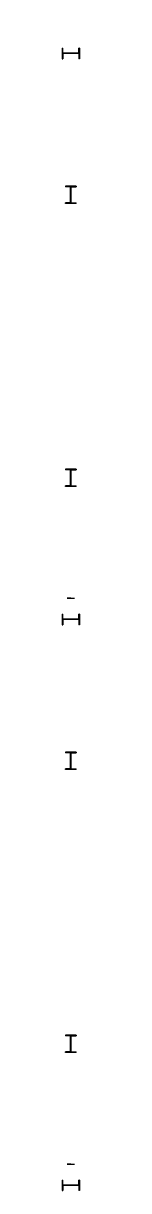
# Model space of a CAD drawing. Extents: x -150 to 68137, y 0 to 1132852.
# Drawn here: x 54856 to 55637, y 899850 to 932852 of the extents above; entities that cross this region are included whole.
import ezdxf
from ezdxf.enums import TextEntityAlignment as Align

# ---------------------------------------------------------------- set-up
doc = ezdxf.new("R2010")
doc.units = 0

msp = doc.modelspace()

# ---------------------------------------------------------------- linework, layer by layer
at = {"layer": 'C1'}
for p, q in [((54856, 932150), (54856, 931850)), ((54856, 932150), (54874, 932150)), ((54856, 932150, 3330), (54856, 931850, 3330)), ((54856, 932150, 3330), (54874, 932150, 3330)), ((54856, 932150, 6460), (54856, 931850, 6460)), ((54856, 932150, 6460), (54874, 932150, 6460)), ((54874, 932005.5), (54874, 932150)), ((54874, 932005.5, 3330), (54874, 932150, 3330)), ((54874, 932005.5, 6460), (54874, 932150, 6460)), ((55326, 932005.5), (54874, 932005.5)), ((54874, 932005.5), (54874, 932005.5)), ((54874, 932005.5), (54874, 932005.5)), ((54874, 932005.5), (54874, 932005.5)), ((55326, 932005.5, 3330), (54874, 932005.5, 3330)), ((54874, 932005.5, 3330), (54874, 932005.5, 3330)), ((54874, 932005.5, 3330), (54874, 932005.5, 3330)), ((54874, 932005.5, 3330), (54874, 932005.5, 3330)), ((55326, 932005.5, 6460), (54874, 932005.5, 6460)), ((54874, 932005.5, 6460), (54874, 932005.5, 6460)), ((54874, 932005.5, 6460), (54874, 932005.5, 6460)), ((54874, 932005.5, 6460), (54874, 932005.5, 6460)), ((55326, 931994.5), (54874, 931994.5)), ((54874, 931994.5), (54874, 931994.5)), ((54874, 931994.5), (54874, 931994.5)), ((54874, 931994.5), (54874, 931994.5)), ((54874, 931994.5), (54874, 931850)), ((55326, 931994.5, 3330), (54874, 931994.5, 3330)), ((54874, 931994.5, 3330), (54874, 931994.5, 3330)), ((54874, 931994.5, 3330), (54874, 931994.5, 3330)), ((54874, 931994.5, 3330), (54874, 931994.5, 3330)), ((54874, 931994.5, 3330), (54874, 931850, 3330)), ((55326, 931994.5, 6460), (54874, 931994.5, 6460)), ((54874, 931994.5, 6460), (54874, 931994.5, 6460)), ((54874, 931994.5, 6460), (54874, 931994.5, 6460)), ((54874, 931994.5, 6460), (54874, 931994.5, 6460)), ((54874, 931994.5, 6460), (54874, 931850, 6460)), ((55326, 932005.5), (55326, 932150)), ((55344, 932150), (55326, 932150)), ((55326, 932005.5, 3330), (55326, 932150, 3330)), ((55344, 932150, 3330), (55326, 932150, 3330)), ((55326, 932005.5, 6460), (55326, 932150, 6460)), ((55344, 932150, 6460), (55326, 932150, 6460)), ((55326, 932005.5), (55326, 932005.5)), ((55326, 932005.5), (55326, 932005.5)), ((55326, 932005.5), (55326, 932005.5)), ((55326, 932005.5, 3330), (55326, 932005.5, 3330)), ((55326, 932005.5, 3330), (55326, 932005.5, 3330)), ((55326, 932005.5, 3330), (55326, 932005.5, 3330)), ((55326, 932005.5, 6460), (55326, 932005.5, 6460)), ((55326, 932005.5, 6460), (55326, 932005.5, 6460)), ((55326, 932005.5, 6460), (55326, 932005.5, 6460)), ((55326, 931994.5), (55326, 931994.5)), ((55326, 931994.5), (55326, 931994.5)), ((55326, 931994.5), (55326, 931994.5)), ((55326, 931994.5), (55326, 931850)), ((55326, 931994.5, 3330), (55326, 931994.5, 3330)), ((55326, 931994.5, 3330), (55326, 931994.5, 3330)), ((55326, 931994.5, 3330), (55326, 931994.5, 3330)), ((55326, 931994.5, 3330), (55326, 931850, 3330)), ((55326, 931994.5, 6460), (55326, 931994.5, 6460)), ((55326, 931994.5, 6460), (55326, 931994.5, 6460)), ((55326, 931994.5, 6460), (55326, 931994.5, 6460)), ((55326, 931994.5, 6460), (55326, 931850, 6460)), ((55344, 932150), (55344, 931850)), ((55344, 932150, 3330), (55344, 931850, 3330)), ((55344, 932150, 6460), (55344, 931850, 6460)), ((54856, 931850), (54874, 931850)), ((54856, 931850, 3330), (54874, 931850, 3330)), ((54856, 931850, 6460), (54874, 931850, 6460)), ((55344, 931850), (55326, 931850)), ((55344, 931850, 3330), (55326, 931850, 3330)), ((55344, 931850, 6460), (55326, 931850, 6460)), ((55250, 928244), (54950, 928244)), ((54950, 928244), (54950, 928226)), ((55250, 928244, 3330), (54950, 928244, 3330)), ((54950, 928244, 3330), (54950, 928226, 3330)), ((55250, 928244, 6460), (54950, 928244, 6460)), ((54950, 928244, 6460), (54950, 928226, 6460)), ((55094.5, 928226), (54950, 928226)), ((55094.5, 928226, 3330), (54950, 928226, 3330)), ((55094.5, 928226, 6460), (54950, 928226, 6460)), ((55094.5, 927774), (55094.5, 928226)), ((55094.5, 928226), (55094.5, 928226)), ((55094.5, 928226), (55094.5, 928226)), ((55094.5, 928226), (55094.5, 928226)), ((55094.5, 927774, 3330), (55094.5, 928226, 3330)), ((55094.5, 928226, 3330), (55094.5, 928226, 3330)), ((55094.5, 928226, 3330), (55094.5, 928226, 3330)), ((55094.5, 928226, 3330), (55094.5, 928226, 3330)), ((55094.5, 927774, 6460), (55094.5, 928226, 6460)), ((55094.5, 928226, 6460), (55094.5, 928226, 6460)), ((55094.5, 928226, 6460), (55094.5, 928226, 6460)), ((55094.5, 928226, 6460), (55094.5, 928226, 6460)), ((55105.5, 927774), (55105.5, 928226)), ((55105.5, 928226), (55105.5, 928226)), ((55105.5, 928226), (55105.5, 928226)), ((55105.5, 928226), (55105.5, 928226)), ((55105.5, 928226), (55250, 928226)), ((55105.5, 927774, 3330), (55105.5, 928226, 3330)), ((55105.5, 928226, 3330), (55105.5, 928226, 3330)), ((55105.5, 928226, 3330), (55105.5, 928226, 3330)), ((55105.5, 928226, 3330), (55105.5, 928226, 3330)), ((55105.5, 928226, 3330), (55250, 928226, 3330)), ((55105.5, 927774, 6460), (55105.5, 928226, 6460)), ((55105.5, 928226, 6460), (55105.5, 928226, 6460)), ((55105.5, 928226, 6460), (55105.5, 928226, 6460)), ((55105.5, 928226, 6460), (55105.5, 928226, 6460)), ((55105.5, 928226, 6460), (55250, 928226, 6460)), ((55250, 928244), (55250, 928226)), ((55250, 928244, 3330), (55250, 928226, 3330)), ((55250, 928244, 6460), (55250, 928226, 6460)), ((55094.5, 927774), (54950, 927774)), ((54950, 927756), (54950, 927774)), ((55094.5, 927774, 3330), (54950, 927774, 3330)), ((54950, 927756, 3330), (54950, 927774, 3330)), ((55094.5, 927774, 6460), (54950, 927774, 6460)), ((54950, 927756, 6460), (54950, 927774, 6460)), ((55250, 927756), (54950, 927756)), ((55250, 927756, 3330), (54950, 927756, 3330)), ((55250, 927756, 6460), (54950, 927756, 6460)), ((55094.5, 927774), (55094.5, 927774)), ((55094.5, 927774), (55094.5, 927774)), ((55094.5, 927774), (55094.5, 927774)), ((55094.5, 927774, 3330), (55094.5, 927774, 3330)), ((55094.5, 927774, 3330), (55094.5, 927774, 3330)), ((55094.5, 927774, 3330), (55094.5, 927774, 3330)), ((55094.5, 927774, 6460), (55094.5, 927774, 6460)), ((55094.5, 927774, 6460), (55094.5, 927774, 6460)), ((55094.5, 927774, 6460), (55094.5, 927774, 6460)), ((55105.5, 927774), (55105.5, 927774)), ((55105.5, 927774), (55105.5, 927774)), ((55105.5, 927774), (55105.5, 927774)), ((55105.5, 927774), (55250, 927774)), ((55105.5, 927774, 3330), (55105.5, 927774, 3330)), ((55105.5, 927774, 3330), (55105.5, 927774, 3330)), ((55105.5, 927774, 3330), (55105.5, 927774, 3330)), ((55105.5, 927774, 3330), (55250, 927774, 3330)), ((55105.5, 927774, 6460), (55105.5, 927774, 6460)), ((55105.5, 927774, 6460), (55105.5, 927774, 6460)), ((55105.5, 927774, 6460), (55105.5, 927774, 6460)), ((55105.5, 927774, 6460), (55250, 927774, 6460)), ((55250, 927756), (55250, 927774)), ((55250, 927756, 3330), (55250, 927774, 3330)), ((55250, 927756, 6460), (55250, 927774, 6460)), ((55250, 920244), (54950, 920244)), ((54950, 920244), (54950, 920226)), ((55250, 920244, 3330), (54950, 920244, 3330)), ((54950, 920244, 3330), (54950, 920226, 3330)), ((55250, 920244, 6460), (54950, 920244, 6460)), ((54950, 920244, 6460), (54950, 920226, 6460)), ((55094.5, 920226), (54950, 920226)), ((55094.5, 920226, 3330), (54950, 920226, 3330)), ((55094.5, 920226, 6460), (54950, 920226, 6460)), ((55094.5, 919774), (55094.5, 920226)), ((55094.5, 920226), (55094.5, 920226)), ((55094.5, 920226), (55094.5, 920226)), ((55094.5, 920226), (55094.5, 920226)), ((55094.5, 919774, 3330), (55094.5, 920226, 3330)), ((55094.5, 920226, 3330), (55094.5, 920226, 3330)), ((55094.5, 920226, 3330), (55094.5, 920226, 3330)), ((55094.5, 920226, 3330), (55094.5, 920226, 3330)), ((55094.5, 919774, 6460), (55094.5, 920226, 6460)), ((55094.5, 920226, 6460), (55094.5, 920226, 6460)), ((55094.5, 920226, 6460), (55094.5, 920226, 6460)), ((55094.5, 920226, 6460), (55094.5, 920226, 6460)), ((55105.5, 919774), (55105.5, 920226)), ((55105.5, 920226), (55105.5, 920226)), ((55105.5, 920226), (55105.5, 920226)), ((55105.5, 920226), (55105.5, 920226)), ((55105.5, 920226), (55250, 920226)), ((55105.5, 919774, 3330), (55105.5, 920226, 3330)), ((55105.5, 920226, 3330), (55105.5, 920226, 3330)), ((55105.5, 920226, 3330), (55105.5, 920226, 3330)), ((55105.5, 920226, 3330), (55105.5, 920226, 3330)), ((55105.5, 920226, 3330), (55250, 920226, 3330)), ((55105.5, 919774, 6460), (55105.5, 920226, 6460)), ((55105.5, 920226, 6460), (55105.5, 920226, 6460)), ((55105.5, 920226, 6460), (55105.5, 920226, 6460)), ((55105.5, 920226, 6460), (55105.5, 920226, 6460)), ((55105.5, 920226, 6460), (55250, 920226, 6460)), ((55250, 920244), (55250, 920226)), ((55250, 920244, 3330), (55250, 920226, 3330)), ((55250, 920244, 6460), (55250, 920226, 6460)), ((55094.5, 919774), (54950, 919774)), ((54950, 919756), (54950, 919774)), ((55094.5, 919774, 3330), (54950, 919774, 3330)), ((54950, 919756, 3330), (54950, 919774, 3330)), ((55094.5, 919774, 6460), (54950, 919774, 6460)), ((54950, 919756, 6460), (54950, 919774, 6460)), ((55250, 919756), (54950, 919756)), ((55250, 919756, 3330), (54950, 919756, 3330)), ((55250, 919756, 6460), (54950, 919756, 6460)), ((55094.5, 919774), (55094.5, 919774)), ((55094.5, 919774), (55094.5, 919774)), ((55094.5, 919774), (55094.5, 919774)), ((55094.5, 919774, 3330), (55094.5, 919774, 3330)), ((55094.5, 919774, 3330), (55094.5, 919774, 3330)), ((55094.5, 919774, 3330), (55094.5, 919774, 3330)), ((55094.5, 919774, 6460), (55094.5, 919774, 6460)), ((55094.5, 919774, 6460), (55094.5, 919774, 6460)), ((55094.5, 919774, 6460), (55094.5, 919774, 6460)), ((55105.5, 919774), (55105.5, 919774)), ((55105.5, 919774), (55105.5, 919774)), ((55105.5, 919774), (55105.5, 919774)), ((55105.5, 919774), (55250, 919774)), ((55105.5, 919774, 3330), (55105.5, 919774, 3330)), ((55105.5, 919774, 3330), (55105.5, 919774, 3330)), ((55105.5, 919774, 3330), (55105.5, 919774, 3330)), ((55105.5, 919774, 3330), (55250, 919774, 3330)), ((55105.5, 919774, 6460), (55105.5, 919774, 6460)), ((55105.5, 919774, 6460), (55105.5, 919774, 6460)), ((55105.5, 919774, 6460), (55105.5, 919774, 6460)), ((55105.5, 919774, 6460), (55250, 919774, 6460)), ((55250, 919756), (55250, 919774)), ((55250, 919756, 3330), (55250, 919774, 3330)), ((55250, 919756, 6460), (55250, 919774, 6460)), ((54856, 916150), (54856, 915850)), ((54856, 916150), (54874, 916150)), ((54856, 916150, 3330), (54856, 915850, 3330)), ((54856, 916150, 3330), (54874, 916150, 3330)), ((54856, 916150, 6460), (54856, 915850, 6460)), ((54856, 916150, 6460), (54874, 916150, 6460)), ((54874, 916005.5), (54874, 916150)), ((54874, 916005.5, 3330), (54874, 916150, 3330)), ((54874, 916005.5, 6460), (54874, 916150, 6460)), ((55326, 916005.5), (55326, 916150)), ((55344, 916150), (55326, 916150)), ((55326, 916005.5, 3330), (55326, 916150, 3330)), ((55344, 916150, 3330), (55326, 916150, 3330)), ((55326, 916005.5, 6460), (55326, 916150, 6460)), ((55344, 916150, 6460), (55326, 916150, 6460)), ((55344, 916150), (55344, 915850)), ((55344, 916150, 3330), (55344, 915850, 3330)), ((55344, 916150, 6460), (55344, 915850, 6460)), ((54856, 915850), (54874, 915850)), ((54856, 915850, 3330), (54874, 915850, 3330)), ((54856, 915850, 6460), (54874, 915850, 6460)), ((55326, 916005.5), (54874, 916005.5)), ((54874, 916005.5), (54874, 916005.5)), ((54874, 916005.5), (54874, 916005.5)), ((54874, 916005.5), (54874, 916005.5)), ((55326, 916005.5, 3330), (54874, 916005.5, 3330)), ((54874, 916005.5, 3330), (54874, 916005.5, 3330)), ((54874, 916005.5, 3330), (54874, 916005.5, 3330)), ((54874, 916005.5, 3330), (54874, 916005.5, 3330)), ((55326, 916005.5, 6460), (54874, 916005.5, 6460)), ((54874, 916005.5, 6460), (54874, 916005.5, 6460)), ((54874, 916005.5, 6460), (54874, 916005.5, 6460)), ((54874, 916005.5, 6460), (54874, 916005.5, 6460)), ((55326, 915994.5), (54874, 915994.5)), ((54874, 915994.5), (54874, 915994.5)), ((54874, 915994.5), (54874, 915994.5)), ((54874, 915994.5), (54874, 915994.5)), ((54874, 915994.5), (54874, 915850)), ((55326, 915994.5, 3330), (54874, 915994.5, 3330)), ((54874, 915994.5, 3330), (54874, 915994.5, 3330)), ((54874, 915994.5, 3330), (54874, 915994.5, 3330)), ((54874, 915994.5, 3330), (54874, 915994.5, 3330)), ((54874, 915994.5, 3330), (54874, 915850, 3330)), ((55326, 915994.5, 6460), (54874, 915994.5, 6460)), ((54874, 915994.5, 6460), (54874, 915994.5, 6460)), ((54874, 915994.5, 6460), (54874, 915994.5, 6460)), ((54874, 915994.5, 6460), (54874, 915994.5, 6460)), ((54874, 915994.5, 6460), (54874, 915850, 6460)), ((55326, 916005.5), (55326, 916005.5)), ((55326, 916005.5), (55326, 916005.5)), ((55326, 916005.5), (55326, 916005.5)), ((55326, 916005.5, 3330), (55326, 916005.5, 3330)), ((55326, 916005.5, 3330), (55326, 916005.5, 3330)), ((55326, 916005.5, 3330), (55326, 916005.5, 3330)), ((55326, 916005.5, 6460), (55326, 916005.5, 6460)), ((55326, 916005.5, 6460), (55326, 916005.5, 6460)), ((55326, 916005.5, 6460), (55326, 916005.5, 6460)), ((55326, 915994.5), (55326, 915994.5)), ((55326, 915994.5), (55326, 915994.5)), ((55326, 915994.5), (55326, 915994.5)), ((55326, 915994.5), (55326, 915850)), ((55326, 915994.5, 3330), (55326, 915994.5, 3330)), ((55326, 915994.5, 3330), (55326, 915994.5, 3330)), ((55326, 915994.5, 3330), (55326, 915994.5, 3330)), ((55326, 915994.5, 3330), (55326, 915850, 3330)), ((55326, 915994.5, 6460), (55326, 915994.5, 6460)), ((55326, 915994.5, 6460), (55326, 915994.5, 6460)), ((55326, 915994.5, 6460), (55326, 915994.5, 6460)), ((55326, 915994.5, 6460), (55326, 915850, 6460)), ((55344, 915850), (55326, 915850)), ((55344, 915850, 3330), (55326, 915850, 3330)), ((55344, 915850, 6460), (55326, 915850, 6460)), ((55250, 912244), (54950, 912244)), ((54950, 912244), (54950, 912226)), ((55250, 912244, 3330), (54950, 912244, 3330)), ((54950, 912244, 3330), (54950, 912226, 3330)), ((55250, 912244, 6460), (54950, 912244, 6460)), ((54950, 912244, 6460), (54950, 912226, 6460)), ((55094.5, 912226), (54950, 912226)), ((55094.5, 912226, 3330), (54950, 912226, 3330)), ((55094.5, 912226, 6460), (54950, 912226, 6460)), ((55094.5, 911774), (55094.5, 912226)), ((55094.5, 912226), (55094.5, 912226)), ((55094.5, 912226), (55094.5, 912226)), ((55094.5, 912226), (55094.5, 912226)), ((55094.5, 911774, 3330), (55094.5, 912226, 3330)), ((55094.5, 912226, 3330), (55094.5, 912226, 3330)), ((55094.5, 912226, 3330), (55094.5, 912226, 3330)), ((55094.5, 912226, 3330), (55094.5, 912226, 3330)), ((55094.5, 911774, 6460), (55094.5, 912226, 6460)), ((55094.5, 912226, 6460), (55094.5, 912226, 6460)), ((55094.5, 912226, 6460), (55094.5, 912226, 6460)), ((55094.5, 912226, 6460), (55094.5, 912226, 6460)), ((55105.5, 911774), (55105.5, 912226)), ((55105.5, 912226), (55105.5, 912226)), ((55105.5, 912226), (55105.5, 912226)), ((55105.5, 912226), (55105.5, 912226)), ((55105.5, 912226), (55250, 912226)), ((55105.5, 911774, 3330), (55105.5, 912226, 3330)), ((55105.5, 912226, 3330), (55105.5, 912226, 3330)), ((55105.5, 912226, 3330), (55105.5, 912226, 3330)), ((55105.5, 912226, 3330), (55105.5, 912226, 3330)), ((55105.5, 912226, 3330), (55250, 912226, 3330)), ((55105.5, 911774, 6460), (55105.5, 912226, 6460)), ((55105.5, 912226, 6460), (55105.5, 912226, 6460)), ((55105.5, 912226, 6460), (55105.5, 912226, 6460)), ((55105.5, 912226, 6460), (55105.5, 912226, 6460)), ((55105.5, 912226, 6460), (55250, 912226, 6460)), ((55250, 912244), (55250, 912226)), ((55250, 912244, 3330), (55250, 912226, 3330)), ((55250, 912244, 6460), (55250, 912226, 6460)), ((55094.5, 911774), (54950, 911774)), ((54950, 911756), (54950, 911774)), ((55094.5, 911774, 3330), (54950, 911774, 3330)), ((54950, 911756, 3330), (54950, 911774, 3330)), ((55094.5, 911774, 6460), (54950, 911774, 6460)), ((54950, 911756, 6460), (54950, 911774, 6460)), ((55250, 911756), (54950, 911756)), ((55250, 911756, 3330), (54950, 911756, 3330)), ((55250, 911756, 6460), (54950, 911756, 6460)), ((55094.5, 911774), (55094.5, 911774)), ((55094.5, 911774), (55094.5, 911774)), ((55094.5, 911774), (55094.5, 911774)), ((55094.5, 911774, 3330), (55094.5, 911774, 3330)), ((55094.5, 911774, 3330), (55094.5, 911774, 3330)), ((55094.5, 911774, 3330), (55094.5, 911774, 3330)), ((55094.5, 911774, 6460), (55094.5, 911774, 6460)), ((55094.5, 911774, 6460), (55094.5, 911774, 6460)), ((55094.5, 911774, 6460), (55094.5, 911774, 6460)), ((55105.5, 911774), (55105.5, 911774)), ((55105.5, 911774), (55105.5, 911774)), ((55105.5, 911774), (55105.5, 911774)), ((55105.5, 911774), (55250, 911774)), ((55105.5, 911774, 3330), (55105.5, 911774, 3330)), ((55105.5, 911774, 3330), (55105.5, 911774, 3330)), ((55105.5, 911774, 3330), (55105.5, 911774, 3330)), ((55105.5, 911774, 3330), (55250, 911774, 3330)), ((55105.5, 911774, 6460), (55105.5, 911774, 6460)), ((55105.5, 911774, 6460), (55105.5, 911774, 6460)), ((55105.5, 911774, 6460), (55105.5, 911774, 6460)), ((55105.5, 911774, 6460), (55250, 911774, 6460)), ((55250, 911756), (55250, 911774)), ((55250, 911756, 3330), (55250, 911774, 3330)), ((55250, 911756, 6460), (55250, 911774, 6460)), ((55250, 904244), (54950, 904244)), ((54950, 904244), (54950, 904226)), ((55250, 904244, 3330), (54950, 904244, 3330)), ((54950, 904244, 3330), (54950, 904226, 3330)), ((55250, 904244, 6460), (54950, 904244, 6460)), ((54950, 904244, 6460), (54950, 904226, 6460)), ((55250, 904244), (55250, 904226)), ((55250, 904244, 3330), (55250, 904226, 3330)), ((55250, 904244, 6460), (55250, 904226, 6460)), ((55094.5, 904226), (54950, 904226)), ((55094.5, 904226, 3330), (54950, 904226, 3330)), ((55094.5, 904226, 6460), (54950, 904226, 6460)), ((55094.5, 903774), (55094.5, 904226)), ((55094.5, 904226), (55094.5, 904226)), ((55094.5, 904226), (55094.5, 904226)), ((55094.5, 904226), (55094.5, 904226)), ((55094.5, 903774, 3330), (55094.5, 904226, 3330)), ((55094.5, 904226, 3330), (55094.5, 904226, 3330)), ((55094.5, 904226, 3330), (55094.5, 904226, 3330)), ((55094.5, 904226, 3330), (55094.5, 904226, 3330)), ((55094.5, 903774, 6460), (55094.5, 904226, 6460)), ((55094.5, 904226, 6460), (55094.5, 904226, 6460)), ((55094.5, 904226, 6460), (55094.5, 904226, 6460)), ((55094.5, 904226, 6460), (55094.5, 904226, 6460)), ((55105.5, 903774), (55105.5, 904226)), ((55105.5, 904226), (55105.5, 904226)), ((55105.5, 904226), (55105.5, 904226)), ((55105.5, 904226), (55105.5, 904226)), ((55105.5, 904226), (55250, 904226)), ((55105.5, 903774, 3330), (55105.5, 904226, 3330)), ((55105.5, 904226, 3330), (55105.5, 904226, 3330)), ((55105.5, 904226, 3330), (55105.5, 904226, 3330)), ((55105.5, 904226, 3330), (55105.5, 904226, 3330)), ((55105.5, 904226, 3330), (55250, 904226, 3330)), ((55105.5, 903774, 6460), (55105.5, 904226, 6460)), ((55105.5, 904226, 6460), (55105.5, 904226, 6460)), ((55105.5, 904226, 6460), (55105.5, 904226, 6460)), ((55105.5, 904226, 6460), (55105.5, 904226, 6460)), ((55105.5, 904226, 6460), (55250, 904226, 6460)), ((55094.5, 903774), (54950, 903774)), ((54950, 903756), (54950, 903774)), ((55094.5, 903774, 3330), (54950, 903774, 3330)), ((54950, 903756, 3330), (54950, 903774, 3330)), ((55094.5, 903774, 6460), (54950, 903774, 6460)), ((54950, 903756, 6460), (54950, 903774, 6460)), ((55250, 903756), (54950, 903756)), ((55250, 903756, 3330), (54950, 903756, 3330)), ((55250, 903756, 6460), (54950, 903756, 6460)), ((55094.5, 903774), (55094.5, 903774)), ((55094.5, 903774), (55094.5, 903774)), ((55094.5, 903774), (55094.5, 903774)), ((55094.5, 903774, 3330), (55094.5, 903774, 3330)), ((55094.5, 903774, 3330), (55094.5, 903774, 3330)), ((55094.5, 903774, 3330), (55094.5, 903774, 3330)), ((55094.5, 903774, 6460), (55094.5, 903774, 6460)), ((55094.5, 903774, 6460), (55094.5, 903774, 6460)), ((55094.5, 903774, 6460), (55094.5, 903774, 6460)), ((55105.5, 903774), (55105.5, 903774)), ((55105.5, 903774), (55105.5, 903774)), ((55105.5, 903774), (55105.5, 903774)), ((55105.5, 903774), (55250, 903774)), ((55105.5, 903774, 3330), (55105.5, 903774, 3330)), ((55105.5, 903774, 3330), (55105.5, 903774, 3330)), ((55105.5, 903774, 3330), (55105.5, 903774, 3330)), ((55105.5, 903774, 3330), (55250, 903774, 3330)), ((55105.5, 903774, 6460), (55105.5, 903774, 6460)), ((55105.5, 903774, 6460), (55105.5, 903774, 6460)), ((55105.5, 903774, 6460), (55105.5, 903774, 6460)), ((55105.5, 903774, 6460), (55250, 903774, 6460)), ((55250, 903756), (55250, 903774)), ((55250, 903756, 3330), (55250, 903774, 3330)), ((55250, 903756, 6460), (55250, 903774, 6460)), ((54856, 900150), (54856, 899850)), ((54856, 900150), (54874, 900150)), ((54856, 900150, 3330), (54856, 899850, 3330)), ((54856, 900150, 3330), (54874, 900150, 3330)), ((54856, 900150, 6460), (54856, 899850, 6460)), ((54856, 900150, 6460), (54874, 900150, 6460)), ((54874, 900005.5), (54874, 900150)), ((54874, 900005.5, 3330), (54874, 900150, 3330)), ((54874, 900005.5, 6460), (54874, 900150, 6460)), ((55326, 900005.5), (54874, 900005.5)), ((54874, 900005.5), (54874, 900005.5)), ((54874, 900005.5), (54874, 900005.5)), ((54874, 900005.5), (54874, 900005.5)), ((55326, 900005.5, 3330), (54874, 900005.5, 3330)), ((54874, 900005.5, 3330), (54874, 900005.5, 3330)), ((54874, 900005.5, 3330), (54874, 900005.5, 3330)), ((54874, 900005.5, 3330), (54874, 900005.5, 3330)), ((55326, 900005.5, 6460), (54874, 900005.5, 6460)), ((54874, 900005.5, 6460), (54874, 900005.5, 6460)), ((54874, 900005.5, 6460), (54874, 900005.5, 6460)), ((54874, 900005.5, 6460), (54874, 900005.5, 6460)), ((55326, 899994.5), (54874, 899994.5)), ((54874, 899994.5), (54874, 899994.5)), ((54874, 899994.5), (54874, 899994.5)), ((54874, 899994.5), (54874, 899994.5)), ((54874, 899994.5), (54874, 899850)), ((55326, 899994.5, 3330), (54874, 899994.5, 3330)), ((54874, 899994.5, 3330), (54874, 899994.5, 3330)), ((54874, 899994.5, 3330), (54874, 899994.5, 3330)), ((54874, 899994.5, 3330), (54874, 899994.5, 3330)), ((54874, 899994.5, 3330), (54874, 899850, 3330)), ((55326, 899994.5, 6460), (54874, 899994.5, 6460)), ((54874, 899994.5, 6460), (54874, 899994.5, 6460)), ((54874, 899994.5, 6460), (54874, 899994.5, 6460)), ((54874, 899994.5, 6460), (54874, 899994.5, 6460)), ((54874, 899994.5, 6460), (54874, 899850, 6460)), ((55326, 900005.5), (55326, 900150)), ((55344, 900150), (55326, 900150)), ((55326, 900005.5, 3330), (55326, 900150, 3330)), ((55344, 900150, 3330), (55326, 900150, 3330)), ((55326, 900005.5, 6460), (55326, 900150, 6460)), ((55344, 900150, 6460), (55326, 900150, 6460)), ((55326, 900005.5), (55326, 900005.5)), ((55326, 900005.5), (55326, 900005.5)), ((55326, 900005.5), (55326, 900005.5)), ((55326, 900005.5, 3330), (55326, 900005.5, 3330)), ((55326, 900005.5, 3330), (55326, 900005.5, 3330)), ((55326, 900005.5, 3330), (55326, 900005.5, 3330)), ((55326, 900005.5, 6460), (55326, 900005.5, 6460)), ((55326, 900005.5, 6460), (55326, 900005.5, 6460)), ((55326, 900005.5, 6460), (55326, 900005.5, 6460)), ((55326, 899994.5), (55326, 899994.5)), ((55326, 899994.5), (55326, 899994.5)), ((55326, 899994.5), (55326, 899994.5)), ((55326, 899994.5), (55326, 899850)), ((55326, 899994.5, 3330), (55326, 899994.5, 3330)), ((55326, 899994.5, 3330), (55326, 899994.5, 3330)), ((55326, 899994.5, 3330), (55326, 899994.5, 3330)), ((55326, 899994.5, 3330), (55326, 899850, 3330)), ((55326, 899994.5, 6460), (55326, 899994.5, 6460)), ((55326, 899994.5, 6460), (55326, 899994.5, 6460)), ((55326, 899994.5, 6460), (55326, 899994.5, 6460)), ((55326, 899994.5, 6460), (55326, 899850, 6460)), ((55344, 900150), (55344, 899850)), ((55344, 900150, 3330), (55344, 899850, 3330)), ((55344, 900150, 6460), (55344, 899850, 6460)), ((54856, 899850), (54874, 899850)), ((54856, 899850, 3330), (54874, 899850, 3330)), ((54856, 899850, 6460), (54874, 899850, 6460)), ((55344, 899850), (55326, 899850)), ((55344, 899850, 3330), (55326, 899850, 3330)), ((55344, 899850, 6460), (55326, 899850, 6460))]:
    msp.add_line(p, q, dxfattribs=at)
at = {"layer": 'G42', "extrusion": (0, 1, 0)}
for p, q in [((55000, 920244, 3530), (55200, 920244, 3530)), ((55000, 920244, 3130), (55200, 920244, 3130)), ((55095.5, 920244, 3516), (55000, 920244, 3516)), ((55000, 920244, 3530), (55000, 920244, 3516)), ((55095.5, 920244, 3144), (55000, 920244, 3144)), ((55000, 920244, 3130), (55000, 920244, 3144)), ((55000, 920244, 6660), (55200, 920244, 6660)), ((55000, 920244, 6260), (55200, 920244, 6260)), ((55095.5, 920244, 6646), (55000, 920244, 6646)), ((55000, 920244, 6660), (55000, 920244, 6646)), ((55095.5, 920244, 6274), (55000, 920244, 6274)), ((55000, 920244, 6260), (55000, 920244, 6274)), ((55000, 920244, 9790), (55200, 920244, 9790)), ((55000, 920244, 9390), (55200, 920244, 9390)), ((55095.5, 920244, 9776), (55000, 920244, 9776)), ((55000, 920244, 9790), (55000, 920244, 9776)), ((55095.5, 920244, 9404), (55000, 920244, 9404)), ((55000, 920244, 9390), (55000, 920244, 9404)), ((55095.5, 920244, 3144), (55095.5, 920244, 3516)), ((55095.5, 920244, 3516), (55095.5, 920244, 3516)), ((55095.5, 920244, 3144), (55095.5, 920244, 3144)), ((55095.5, 920244, 3516), (55095.5, 920244, 3516)), ((55095.5, 920244, 3144), (55095.5, 920244, 3144)), ((55095.5, 920244, 3516), (55095.5, 920244, 3516)), ((55095.5, 920244, 3144), (55095.5, 920244, 3144)), ((55095.5, 920244, 6274), (55095.5, 920244, 6646)), ((55095.5, 920244, 6646), (55095.5, 920244, 6646)), ((55095.5, 920244, 6274), (55095.5, 920244, 6274)), ((55095.5, 920244, 6646), (55095.5, 920244, 6646)), ((55095.5, 920244, 6274), (55095.5, 920244, 6274)), ((55095.5, 920244, 6646), (55095.5, 920244, 6646)), ((55095.5, 920244, 6274), (55095.5, 920244, 6274)), ((55095.5, 920244, 9404), (55095.5, 920244, 9776)), ((55095.5, 920244, 9776), (55095.5, 920244, 9776)), ((55095.5, 920244, 9404), (55095.5, 920244, 9404)), ((55095.5, 920244, 9776), (55095.5, 920244, 9776)), ((55095.5, 920244, 9404), (55095.5, 920244, 9404)), ((55095.5, 920244, 9776), (55095.5, 920244, 9776)), ((55095.5, 920244, 9404), (55095.5, 920244, 9404)), ((55104.5, 920244, 3144), (55104.5, 920244, 3516)), ((55104.5, 920244, 3144), (55104.5, 920244, 3144)), ((55104.5, 920244, 3516), (55104.5, 920244, 3516)), ((55104.5, 920244, 3144), (55104.5, 920244, 3144)), ((55104.5, 920244, 3516), (55104.5, 920244, 3516)), ((55104.5, 920244, 3144), (55104.5, 920244, 3144)), ((55104.5, 920244, 3516), (55104.5, 920244, 3516)), ((55104.5, 920244, 3516), (55200, 920244, 3516)), ((55104.5, 920244, 3144), (55200, 920244, 3144)), ((55104.5, 920244, 6274), (55104.5, 920244, 6646)), ((55104.5, 920244, 6274), (55104.5, 920244, 6274)), ((55104.5, 920244, 6646), (55104.5, 920244, 6646)), ((55104.5, 920244, 6274), (55104.5, 920244, 6274)), ((55104.5, 920244, 6646), (55104.5, 920244, 6646)), ((55104.5, 920244, 6274), (55104.5, 920244, 6274)), ((55104.5, 920244, 6646), (55104.5, 920244, 6646)), ((55104.5, 920244, 6646), (55200, 920244, 6646)), ((55104.5, 920244, 6274), (55200, 920244, 6274)), ((55104.5, 920244, 9404), (55104.5, 920244, 9776)), ((55104.5, 920244, 9404), (55104.5, 920244, 9404)), ((55104.5, 920244, 9776), (55104.5, 920244, 9776)), ((55104.5, 920244, 9404), (55104.5, 920244, 9404)), ((55104.5, 920244, 9776), (55104.5, 920244, 9776)), ((55104.5, 920244, 9404), (55104.5, 920244, 9404)), ((55104.5, 920244, 9776), (55104.5, 920244, 9776)), ((55104.5, 920244, 9776), (55200, 920244, 9776)), ((55104.5, 920244, 9404), (55200, 920244, 9404)), ((55200, 920244, 3530), (55200, 920244, 3516)), ((55200, 920244, 3130), (55200, 920244, 3144)), ((55200, 920244, 6660), (55200, 920244, 6646)), ((55200, 920244, 6260), (55200, 920244, 6274)), ((55200, 920244, 9790), (55200, 920244, 9776)), ((55200, 920244, 9390), (55200, 920244, 9404)), ((55000, 904244, 3530), (55200, 904244, 3530)), ((55000, 904244, 3130), (55200, 904244, 3130)), ((55095.5, 904244, 3516), (55000, 904244, 3516)), ((55000, 904244, 3530), (55000, 904244, 3516)), ((55095.5, 904244, 3144), (55000, 904244, 3144)), ((55000, 904244, 3130), (55000, 904244, 3144)), ((55000, 904244, 6660), (55200, 904244, 6660)), ((55000, 904244, 6260), (55200, 904244, 6260)), ((55095.5, 904244, 6646), (55000, 904244, 6646)), ((55000, 904244, 6660), (55000, 904244, 6646)), ((55095.5, 904244, 6274), (55000, 904244, 6274)), ((55000, 904244, 6260), (55000, 904244, 6274)), ((55000, 904244, 9790), (55200, 904244, 9790)), ((55000, 904244, 9390), (55200, 904244, 9390)), ((55095.5, 904244, 9776), (55000, 904244, 9776)), ((55000, 904244, 9790), (55000, 904244, 9776)), ((55095.5, 904244, 9404), (55000, 904244, 9404)), ((55000, 904244, 9390), (55000, 904244, 9404)), ((55095.5, 904244, 3144), (55095.5, 904244, 3516)), ((55095.5, 904244, 3516), (55095.5, 904244, 3516)), ((55095.5, 904244, 3144), (55095.5, 904244, 3144)), ((55095.5, 904244, 3516), (55095.5, 904244, 3516)), ((55095.5, 904244, 3144), (55095.5, 904244, 3144)), ((55095.5, 904244, 3516), (55095.5, 904244, 3516)), ((55095.5, 904244, 3144), (55095.5, 904244, 3144)), ((55095.5, 904244, 6274), (55095.5, 904244, 6646)), ((55095.5, 904244, 6646), (55095.5, 904244, 6646)), ((55095.5, 904244, 6274), (55095.5, 904244, 6274)), ((55095.5, 904244, 6646), (55095.5, 904244, 6646)), ((55095.5, 904244, 6274), (55095.5, 904244, 6274)), ((55095.5, 904244, 6646), (55095.5, 904244, 6646)), ((55095.5, 904244, 6274), (55095.5, 904244, 6274)), ((55095.5, 904244, 9404), (55095.5, 904244, 9776)), ((55095.5, 904244, 9776), (55095.5, 904244, 9776)), ((55095.5, 904244, 9404), (55095.5, 904244, 9404)), ((55095.5, 904244, 9776), (55095.5, 904244, 9776)), ((55095.5, 904244, 9404), (55095.5, 904244, 9404)), ((55095.5, 904244, 9776), (55095.5, 904244, 9776)), ((55095.5, 904244, 9404), (55095.5, 904244, 9404)), ((55104.5, 904244, 3144), (55104.5, 904244, 3516)), ((55104.5, 904244, 3144), (55104.5, 904244, 3144)), ((55104.5, 904244, 3516), (55104.5, 904244, 3516)), ((55104.5, 904244, 3144), (55104.5, 904244, 3144)), ((55104.5, 904244, 3516), (55104.5, 904244, 3516)), ((55104.5, 904244, 3144), (55104.5, 904244, 3144)), ((55104.5, 904244, 3516), (55104.5, 904244, 3516)), ((55104.5, 904244, 3516), (55200, 904244, 3516)), ((55104.5, 904244, 3144), (55200, 904244, 3144)), ((55104.5, 904244, 6274), (55104.5, 904244, 6646)), ((55104.5, 904244, 6274), (55104.5, 904244, 6274)), ((55104.5, 904244, 6646), (55104.5, 904244, 6646)), ((55104.5, 904244, 6274), (55104.5, 904244, 6274)), ((55104.5, 904244, 6646), (55104.5, 904244, 6646)), ((55104.5, 904244, 6274), (55104.5, 904244, 6274)), ((55104.5, 904244, 6646), (55104.5, 904244, 6646)), ((55104.5, 904244, 6646), (55200, 904244, 6646)), ((55104.5, 904244, 6274), (55200, 904244, 6274)), ((55104.5, 904244, 9404), (55104.5, 904244, 9776)), ((55104.5, 904244, 9404), (55104.5, 904244, 9404)), ((55104.5, 904244, 9776), (55104.5, 904244, 9776)), ((55104.5, 904244, 9404), (55104.5, 904244, 9404)), ((55104.5, 904244, 9776), (55104.5, 904244, 9776)), ((55104.5, 904244, 9404), (55104.5, 904244, 9404)), ((55104.5, 904244, 9776), (55104.5, 904244, 9776)), ((55104.5, 904244, 9776), (55200, 904244, 9776)), ((55104.5, 904244, 9404), (55200, 904244, 9404)), ((55200, 904244, 3530), (55200, 904244, 3516)), ((55200, 904244, 3130), (55200, 904244, 3144)), ((55200, 904244, 6660), (55200, 904244, 6646)), ((55200, 904244, 6260), (55200, 904244, 6274)), ((55200, 904244, 9790), (55200, 904244, 9776)), ((55200, 904244, 9390), (55200, 904244, 9404))]:
    msp.add_line(p, q, dxfattribs=at)
at = {"layer": 'G43', "extrusion": (0, 1, 0)}
for p, q in [((55000, 928244, 3530), (55200, 928244, 3530)), ((55000, 928244, 3130), (55200, 928244, 3130)), ((55096, 928244, 3517), (55000, 928244, 3517)), ((55000, 928244, 3530), (55000, 928244, 3517)), ((55096, 928244, 3143), (55000, 928244, 3143)), ((55000, 928244, 3130), (55000, 928244, 3143)), ((55000, 928244, 6660), (55200, 928244, 6660)), ((55000, 928244, 6260), (55200, 928244, 6260)), ((55096, 928244, 6647), (55000, 928244, 6647)), ((55000, 928244, 6660), (55000, 928244, 6647)), ((55096, 928244, 6273), (55000, 928244, 6273)), ((55000, 928244, 6260), (55000, 928244, 6273)), ((55000, 928244, 9790), (55200, 928244, 9790)), ((55000, 928244, 9390), (55200, 928244, 9390)), ((55096, 928244, 9777), (55000, 928244, 9777)), ((55000, 928244, 9790), (55000, 928244, 9777)), ((55096, 928244, 9403), (55000, 928244, 9403)), ((55000, 928244, 9390), (55000, 928244, 9403)), ((55096, 928244, 3143), (55096, 928244, 3517)), ((55096, 928244, 3517), (55096, 928244, 3517)), ((55096, 928244, 3143), (55096, 928244, 3143)), ((55096, 928244, 3517), (55096, 928244, 3517)), ((55096, 928244, 3143), (55096, 928244, 3143)), ((55096, 928244, 3517), (55096, 928244, 3517)), ((55096, 928244, 3143), (55096, 928244, 3143)), ((55096, 928244, 6273), (55096, 928244, 6647)), ((55096, 928244, 6647), (55096, 928244, 6647)), ((55096, 928244, 6273), (55096, 928244, 6273)), ((55096, 928244, 6647), (55096, 928244, 6647)), ((55096, 928244, 6273), (55096, 928244, 6273)), ((55096, 928244, 6647), (55096, 928244, 6647)), ((55096, 928244, 6273), (55096, 928244, 6273)), ((55096, 928244, 9403), (55096, 928244, 9777)), ((55096, 928244, 9777), (55096, 928244, 9777)), ((55096, 928244, 9403), (55096, 928244, 9403)), ((55096, 928244, 9777), (55096, 928244, 9777)), ((55096, 928244, 9403), (55096, 928244, 9403)), ((55096, 928244, 9777), (55096, 928244, 9777)), ((55096, 928244, 9403), (55096, 928244, 9403)), ((55104, 928244, 3143), (55104, 928244, 3517)), ((55104, 928244, 3143), (55104, 928244, 3143)), ((55104, 928244, 3517), (55104, 928244, 3517)), ((55104, 928244, 3143), (55104, 928244, 3143)), ((55104, 928244, 3517), (55104, 928244, 3517)), ((55104, 928244, 3143), (55104, 928244, 3143)), ((55104, 928244, 3517), (55104, 928244, 3517)), ((55104, 928244, 3517), (55200, 928244, 3517)), ((55104, 928244, 3143), (55200, 928244, 3143)), ((55104, 928244, 6273), (55104, 928244, 6647)), ((55104, 928244, 6273), (55104, 928244, 6273)), ((55104, 928244, 6647), (55104, 928244, 6647)), ((55104, 928244, 6273), (55104, 928244, 6273)), ((55104, 928244, 6647), (55104, 928244, 6647)), ((55104, 928244, 6273), (55104, 928244, 6273)), ((55104, 928244, 6647), (55104, 928244, 6647)), ((55104, 928244, 6647), (55200, 928244, 6647)), ((55104, 928244, 6273), (55200, 928244, 6273)), ((55104, 928244, 9403), (55104, 928244, 9777)), ((55104, 928244, 9403), (55104, 928244, 9403)), ((55104, 928244, 9777), (55104, 928244, 9777)), ((55104, 928244, 9403), (55104, 928244, 9403)), ((55104, 928244, 9777), (55104, 928244, 9777)), ((55104, 928244, 9403), (55104, 928244, 9403)), ((55104, 928244, 9777), (55104, 928244, 9777)), ((55104, 928244, 9777), (55200, 928244, 9777)), ((55104, 928244, 9403), (55200, 928244, 9403)), ((55200, 928244, 3530), (55200, 928244, 3517)), ((55200, 928244, 3130), (55200, 928244, 3143)), ((55200, 928244, 6660), (55200, 928244, 6647)), ((55200, 928244, 6260), (55200, 928244, 6273)), ((55200, 928244, 9790), (55200, 928244, 9777)), ((55200, 928244, 9390), (55200, 928244, 9403)), ((55000, 916600, 3530), (55200, 916600, 3530)), ((55000, 916600, 3130), (55200, 916600, 3130)), ((55096, 916600, 3517), (55000, 916600, 3517)), ((55000, 916600, 3530), (55000, 916600, 3517)), ((55096, 916600, 3143), (55000, 916600, 3143)), ((55000, 916600, 3130), (55000, 916600, 3143)), ((55000, 916600, 6660), (55200, 916600, 6660)), ((55000, 916600, 6260), (55200, 916600, 6260)), ((55096, 916600, 6647), (55000, 916600, 6647)), ((55000, 916600, 6660), (55000, 916600, 6647)), ((55096, 916600, 6273), (55000, 916600, 6273)), ((55000, 916600, 6260), (55000, 916600, 6273)), ((55000, 916600, 9790), (55200, 916600, 9790)), ((55000, 916600, 9390), (55200, 916600, 9390)), ((55096, 916600, 9777), (55000, 916600, 9777)), ((55000, 916600, 9790), (55000, 916600, 9777)), ((55096, 916600, 9403), (55000, 916600, 9403)), ((55000, 916600, 9390), (55000, 916600, 9403)), ((55096, 916600, 3143), (55096, 916600, 3517)), ((55096, 916600, 3517), (55096, 916600, 3517)), ((55096, 916600, 3143), (55096, 916600, 3143)), ((55096, 916600, 3517), (55096, 916600, 3517)), ((55096, 916600, 3143), (55096, 916600, 3143)), ((55096, 916600, 3517), (55096, 916600, 3517)), ((55096, 916600, 3143), (55096, 916600, 3143)), ((55096, 916600, 6273), (55096, 916600, 6647)), ((55096, 916600, 6647), (55096, 916600, 6647)), ((55096, 916600, 6273), (55096, 916600, 6273)), ((55096, 916600, 6647), (55096, 916600, 6647)), ((55096, 916600, 6273), (55096, 916600, 6273)), ((55096, 916600, 6647), (55096, 916600, 6647)), ((55096, 916600, 6273), (55096, 916600, 6273)), ((55096, 916600, 9403), (55096, 916600, 9777)), ((55096, 916600, 9777), (55096, 916600, 9777)), ((55096, 916600, 9403), (55096, 916600, 9403)), ((55096, 916600, 9777), (55096, 916600, 9777)), ((55096, 916600, 9403), (55096, 916600, 9403)), ((55096, 916600, 9777), (55096, 916600, 9777)), ((55096, 916600, 9403), (55096, 916600, 9403)), ((55104, 916600, 3143), (55104, 916600, 3517)), ((55104, 916600, 3143), (55104, 916600, 3143)), ((55104, 916600, 3517), (55104, 916600, 3517)), ((55104, 916600, 3143), (55104, 916600, 3143)), ((55104, 916600, 3517), (55104, 916600, 3517)), ((55104, 916600, 3143), (55104, 916600, 3143)), ((55104, 916600, 3517), (55104, 916600, 3517)), ((55104, 916600, 3517), (55200, 916600, 3517)), ((55104, 916600, 3143), (55200, 916600, 3143)), ((55104, 916600, 6273), (55104, 916600, 6647)), ((55104, 916600, 6273), (55104, 916600, 6273)), ((55104, 916600, 6647), (55104, 916600, 6647)), ((55104, 916600, 6273), (55104, 916600, 6273)), ((55104, 916600, 6647), (55104, 916600, 6647)), ((55104, 916600, 6273), (55104, 916600, 6273)), ((55104, 916600, 6647), (55104, 916600, 6647)), ((55104, 916600, 6647), (55200, 916600, 6647)), ((55104, 916600, 6273), (55200, 916600, 6273)), ((55104, 916600, 9403), (55104, 916600, 9777)), ((55104, 916600, 9403), (55104, 916600, 9403)), ((55104, 916600, 9777), (55104, 916600, 9777)), ((55104, 916600, 9403), (55104, 916600, 9403)), ((55104, 916600, 9777), (55104, 916600, 9777)), ((55104, 916600, 9403), (55104, 916600, 9403)), ((55104, 916600, 9777), (55104, 916600, 9777)), ((55104, 916600, 9777), (55200, 916600, 9777)), ((55104, 916600, 9403), (55200, 916600, 9403)), ((55200, 916600, 3530), (55200, 916600, 3517)), ((55200, 916600, 3130), (55200, 916600, 3143)), ((55200, 916600, 6660), (55200, 916600, 6647)), ((55200, 916600, 6260), (55200, 916600, 6273)), ((55200, 916600, 9790), (55200, 916600, 9777)), ((55200, 916600, 9390), (55200, 916600, 9403)), ((55000, 912244, 3530), (55200, 912244, 3530)), ((55000, 912244, 3130), (55200, 912244, 3130)), ((55096, 912244, 3517), (55000, 912244, 3517)), ((55000, 912244, 3530), (55000, 912244, 3517)), ((55096, 912244, 3143), (55000, 912244, 3143)), ((55000, 912244, 3130), (55000, 912244, 3143)), ((55000, 912244, 6660), (55200, 912244, 6660)), ((55000, 912244, 6260), (55200, 912244, 6260)), ((55096, 912244, 6647), (55000, 912244, 6647)), ((55000, 912244, 6660), (55000, 912244, 6647)), ((55096, 912244, 6273), (55000, 912244, 6273)), ((55000, 912244, 6260), (55000, 912244, 6273)), ((55000, 912244, 9790), (55200, 912244, 9790)), ((55000, 912244, 9390), (55200, 912244, 9390)), ((55096, 912244, 9777), (55000, 912244, 9777)), ((55000, 912244, 9790), (55000, 912244, 9777)), ((55096, 912244, 9403), (55000, 912244, 9403)), ((55000, 912244, 9390), (55000, 912244, 9403)), ((55096, 912244, 3143), (55096, 912244, 3517)), ((55096, 912244, 3517), (55096, 912244, 3517)), ((55096, 912244, 3143), (55096, 912244, 3143)), ((55096, 912244, 3517), (55096, 912244, 3517)), ((55096, 912244, 3143), (55096, 912244, 3143)), ((55096, 912244, 3517), (55096, 912244, 3517)), ((55096, 912244, 3143), (55096, 912244, 3143)), ((55096, 912244, 6273), (55096, 912244, 6647)), ((55096, 912244, 6647), (55096, 912244, 6647)), ((55096, 912244, 6273), (55096, 912244, 6273)), ((55096, 912244, 6647), (55096, 912244, 6647)), ((55096, 912244, 6273), (55096, 912244, 6273)), ((55096, 912244, 6647), (55096, 912244, 6647)), ((55096, 912244, 6273), (55096, 912244, 6273)), ((55096, 912244, 9403), (55096, 912244, 9777)), ((55096, 912244, 9777), (55096, 912244, 9777)), ((55096, 912244, 9403), (55096, 912244, 9403)), ((55096, 912244, 9777), (55096, 912244, 9777)), ((55096, 912244, 9403), (55096, 912244, 9403)), ((55096, 912244, 9777), (55096, 912244, 9777)), ((55096, 912244, 9403), (55096, 912244, 9403)), ((55104, 912244, 3143), (55104, 912244, 3517)), ((55104, 912244, 3143), (55104, 912244, 3143)), ((55104, 912244, 3517), (55104, 912244, 3517)), ((55104, 912244, 3143), (55104, 912244, 3143)), ((55104, 912244, 3517), (55104, 912244, 3517)), ((55104, 912244, 3143), (55104, 912244, 3143)), ((55104, 912244, 3517), (55104, 912244, 3517)), ((55104, 912244, 3517), (55200, 912244, 3517)), ((55104, 912244, 3143), (55200, 912244, 3143)), ((55104, 912244, 6273), (55104, 912244, 6647)), ((55104, 912244, 6273), (55104, 912244, 6273)), ((55104, 912244, 6647), (55104, 912244, 6647)), ((55104, 912244, 6273), (55104, 912244, 6273)), ((55104, 912244, 6647), (55104, 912244, 6647)), ((55104, 912244, 6273), (55104, 912244, 6273)), ((55104, 912244, 6647), (55104, 912244, 6647)), ((55104, 912244, 6647), (55200, 912244, 6647)), ((55104, 912244, 6273), (55200, 912244, 6273)), ((55104, 912244, 9403), (55104, 912244, 9777)), ((55104, 912244, 9403), (55104, 912244, 9403)), ((55104, 912244, 9777), (55104, 912244, 9777)), ((55104, 912244, 9403), (55104, 912244, 9403)), ((55104, 912244, 9777), (55104, 912244, 9777)), ((55104, 912244, 9403), (55104, 912244, 9403)), ((55104, 912244, 9777), (55104, 912244, 9777)), ((55104, 912244, 9777), (55200, 912244, 9777)), ((55104, 912244, 9403), (55200, 912244, 9403)), ((55200, 912244, 3530), (55200, 912244, 3517)), ((55200, 912244, 3130), (55200, 912244, 3143)), ((55200, 912244, 6660), (55200, 912244, 6647)), ((55200, 912244, 6260), (55200, 912244, 6273)), ((55200, 912244, 9790), (55200, 912244, 9777)), ((55200, 912244, 9390), (55200, 912244, 9403)), ((55000, 900600, 3530), (55200, 900600, 3530)), ((55000, 900600, 3130), (55200, 900600, 3130)), ((55096, 900600, 3517), (55000, 900600, 3517)), ((55000, 900600, 3530), (55000, 900600, 3517)), ((55096, 900600, 3143), (55000, 900600, 3143)), ((55000, 900600, 3130), (55000, 900600, 3143)), ((55000, 900600, 6660), (55200, 900600, 6660)), ((55000, 900600, 6260), (55200, 900600, 6260)), ((55096, 900600, 6647), (55000, 900600, 6647)), ((55000, 900600, 6660), (55000, 900600, 6647)), ((55096, 900600, 6273), (55000, 900600, 6273)), ((55000, 900600, 6260), (55000, 900600, 6273)), ((55000, 900600, 9790), (55200, 900600, 9790)), ((55000, 900600, 9390), (55200, 900600, 9390)), ((55096, 900600, 9777), (55000, 900600, 9777)), ((55000, 900600, 9790), (55000, 900600, 9777)), ((55096, 900600, 9403), (55000, 900600, 9403)), ((55000, 900600, 9390), (55000, 900600, 9403)), ((55096, 900600, 3143), (55096, 900600, 3517)), ((55096, 900600, 3517), (55096, 900600, 3517)), ((55096, 900600, 3143), (55096, 900600, 3143)), ((55096, 900600, 3517), (55096, 900600, 3517)), ((55096, 900600, 3143), (55096, 900600, 3143)), ((55096, 900600, 3517), (55096, 900600, 3517)), ((55096, 900600, 3143), (55096, 900600, 3143)), ((55096, 900600, 6273), (55096, 900600, 6647)), ((55096, 900600, 6647), (55096, 900600, 6647)), ((55096, 900600, 6273), (55096, 900600, 6273)), ((55096, 900600, 6647), (55096, 900600, 6647)), ((55096, 900600, 6273), (55096, 900600, 6273)), ((55096, 900600, 6647), (55096, 900600, 6647)), ((55096, 900600, 6273), (55096, 900600, 6273)), ((55096, 900600, 9403), (55096, 900600, 9777)), ((55096, 900600, 9777), (55096, 900600, 9777)), ((55096, 900600, 9403), (55096, 900600, 9403)), ((55096, 900600, 9777), (55096, 900600, 9777)), ((55096, 900600, 9403), (55096, 900600, 9403)), ((55096, 900600, 9777), (55096, 900600, 9777)), ((55096, 900600, 9403), (55096, 900600, 9403)), ((55104, 900600, 3143), (55104, 900600, 3517)), ((55104, 900600, 3143), (55104, 900600, 3143)), ((55104, 900600, 3517), (55104, 900600, 3517)), ((55104, 900600, 3143), (55104, 900600, 3143)), ((55104, 900600, 3517), (55104, 900600, 3517)), ((55104, 900600, 3143), (55104, 900600, 3143)), ((55104, 900600, 3517), (55104, 900600, 3517)), ((55104, 900600, 3517), (55200, 900600, 3517)), ((55104, 900600, 3143), (55200, 900600, 3143)), ((55104, 900600, 6273), (55104, 900600, 6647)), ((55104, 900600, 6273), (55104, 900600, 6273)), ((55104, 900600, 6647), (55104, 900600, 6647)), ((55104, 900600, 6273), (55104, 900600, 6273)), ((55104, 900600, 6647), (55104, 900600, 6647)), ((55104, 900600, 6273), (55104, 900600, 6273)), ((55104, 900600, 6647), (55104, 900600, 6647)), ((55104, 900600, 6647), (55200, 900600, 6647)), ((55104, 900600, 6273), (55200, 900600, 6273)), ((55104, 900600, 9403), (55104, 900600, 9777)), ((55104, 900600, 9403), (55104, 900600, 9403)), ((55104, 900600, 9777), (55104, 900600, 9777)), ((55104, 900600, 9403), (55104, 900600, 9403)), ((55104, 900600, 9777), (55104, 900600, 9777)), ((55104, 900600, 9403), (55104, 900600, 9403)), ((55104, 900600, 9777), (55104, 900600, 9777)), ((55104, 900600, 9777), (55200, 900600, 9777)), ((55104, 900600, 9403), (55200, 900600, 9403)), ((55200, 900600, 3530), (55200, 900600, 3517)), ((55200, 900600, 3130), (55200, 900600, 3143)), ((55200, 900600, 6660), (55200, 900600, 6647)), ((55200, 900600, 6260), (55200, 900600, 6273)), ((55200, 900600, 9790), (55200, 900600, 9777)), ((55200, 900600, 9390), (55200, 900600, 9403))]:
    msp.add_line(p, q, dxfattribs=at)

# ---------------------------------------------------------------- texts
at = {"layer": 'C1', "extrusion": (-1, 0, 0)}
for p in [(-932536.8, 1665, -55636.8), (-932536.8, 4895, -55636.8), (-932536.8, 8025, -55636.8), (-928536.8, 1665, -55636.8), (-928536.8, 4895, -55636.8), (-928536.8, 8025, -55636.8), (-920536.8, 1665, -55636.8), (-920536.8, 4895, -55636.8), (-920536.8, 8025, -55636.8), (-916536.8, 1665, -55636.8), (-916536.8, 4895, -55636.8), (-916536.8, 8025, -55636.8), (-912536.8, 1665, -55636.8), (-912536.8, 4895, -55636.8), (-912536.8, 8025, -55636.8), (-904536.8, 1665, -55636.8), (-904536.8, 4895, -55636.8), (-904536.8, 8025, -55636.8), (-900536.8, 1665, -55636.8), (-900536.8, 4895, -55636.8), (-900536.8, 8025, -55636.8)]:
    msp.add_text('C1', height=400, dxfattribs=at).set_placement(p, align=Align.BOTTOM_CENTER)
at = {"layer": 'G42', "extrusion": (-1, 0, 0)}
for p in [(-924440, 3330, -55540), (-924440, 6460, -55540), (-924440, 9590, -55540), (-908440, 3330, -55540), (-908440, 6460, -55540), (-908440, 9590, -55540)]:
    msp.add_text('G42', height=400, dxfattribs=at).set_placement(p, align=Align.BOTTOM_CENTER)
at = {"layer": 'G43', "extrusion": (-1, 0, 0)}
for p in [(-930440, 3330, -55540), (-930440, 6460, -55540), (-930440, 9590, -55540), (-918440, 3330, -55540), (-918440, 6460, -55540), (-918440, 9590, -55540), (-914440, 3330, -55540), (-914440, 6460, -55540), (-914440, 9590, -55540), (-902440, 3330, -55540), (-902440, 6460, -55540), (-902440, 9590, -55540)]:
    msp.add_text('G43', height=400, dxfattribs=at).set_placement(p, align=Align.BOTTOM_CENTER)

doc.saveas('drawing.dxf')
